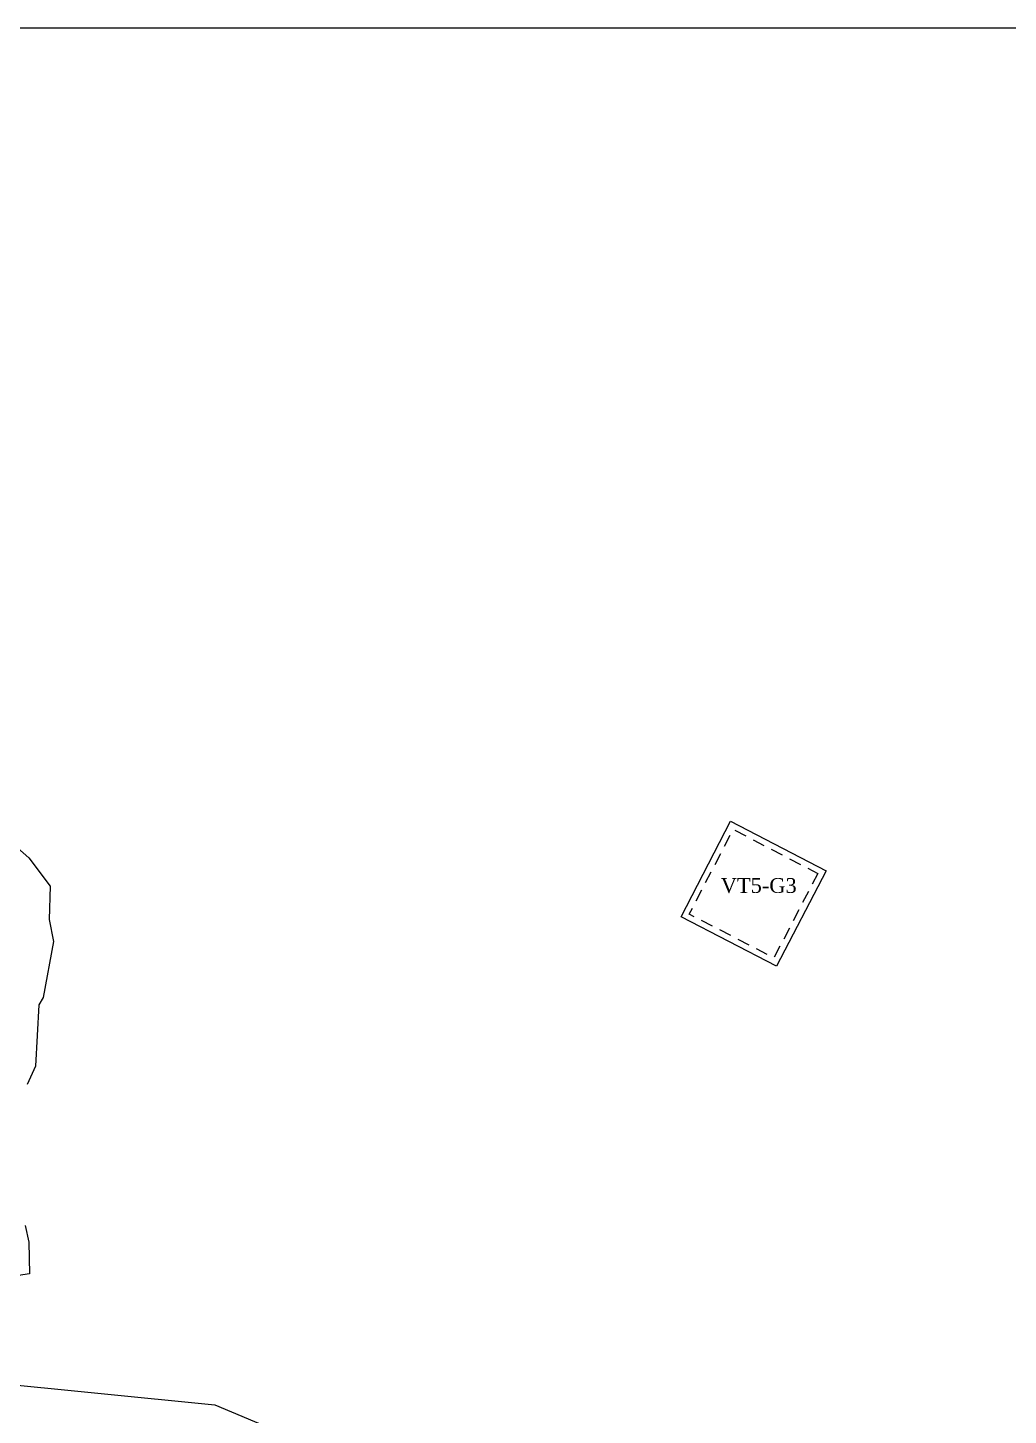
# Model space of a CAD drawing. Header units: metres. Extents: x 542180 to 550635, y 1840441 to 1846931.
# Drawn here: x 546615 to 546775, y 1842430.7 to 1842657.2 of the extents above; entities that cross this region are included whole.
import ezdxf

# ---------------------------------------------------------------- set-up
doc = ezdxf.new("R2010")
doc.units = ezdxf.units.M
doc.header["$MEASUREMENT"] = 0
doc.linetypes.add('DGN Style 2', pattern=[3.355162, 2.013097, -1.342065])
for name, color, linetype, lineweight in [('Level 10', 7, 'Continuous', 0), ('Level 28', 7, 'Continuous', 0), ('Level 30', 7, 'Continuous', 0), ('Level 6', 7, 'Continuous', 0), ('Level 62', 7, 'Continuous', 0)]:
    doc.layers.add(name, color=color, linetype=linetype, lineweight=lineweight)
doc.styles.add('Style-Times New Roman', font='times.ttf')

msp = doc.modelspace()

# ---------------------------------------------------------------- linework, layer by layer
at = {"layer": 'Level 10', "color": 7, "lineweight": 0, "flags": 128}
for points in [[(546608.14, 1842527.85), (546615.12, 1842521.69), (546618.61, 1842517.06), (546618.47, 1842511.59), (546619.14, 1842508.02), (546617.49, 1842498.86), (546616.78, 1842497.69), (546616.21, 1842487.67), (546614.88, 1842484.66)], [(546614.53, 1842461.65), (546615.11, 1842458.92), (546615.26, 1842453.73), (546603.7, 1842452.02)], [(546607.77, 1842436.1), (546645.47, 1842432.35), (546654.71, 1842428.49), (546659.19, 1842422.07), (546664.28, 1842404.87), (546669.77, 1842389.35), (546675.67, 1842375.9), (546678.86, 1842373.43), (546689.71, 1842378.47), (546693.57, 1842384), (546693.79, 1842394.3), (546704.46, 1842407.48), (546715.11, 1842400.78), (546726.16, 1842398.32), (546749.09, 1842391.09), (546752.97, 1842388.1), (546753.42, 1842380.07), (546761.87, 1842369.5), (546771.37, 1842367.1), (546784.28, 1842366.03), (546803.1598, 1842366.446), (546803.34, 1842366.45), (546803.5368, 1842366.5469), (546835.66, 1842382.36)]]:
    msp.add_lwpolyline(points, dxfattribs=at)
at = {"layer": 'Level 30', "color": 5, "linetype": 'Continuous', "lineweight": 0, "flags": 128}
msp.add_lwpolyline([(546745.2543, 1842519.5758), (546737.171, 1842503.9869), (546721.5821, 1842512.0702), (546729.6654, 1842527.6591), (546745.2543, 1842519.5758)], dxfattribs=at)
at = {"layer": 'Level 6', "color": 2, "linetype": 'DGN Style 2', "lineweight": 0, "flags": 128}
msp.add_lwpolyline([(546743.906225, 1842519.148374), (546736.743574, 1842505.334975), (546722.930175, 1842512.497626), (546730.092826, 1842526.311025), (546743.906225, 1842519.148374)], close=True, dxfattribs=at)
at = {"layer": 'Level 62', "color": 7, "linetype": 'Continuous', "lineweight": 0, "flags": 128}
msp.add_lwpolyline([(546496.4794, 1842657.229), (547267.2922, 1842657.229), (547267.2922, 1842276.5675)], dxfattribs=at)

# ---------------------------------------------------------------- texts
at = {"layer": 'Level 28', "color": 1, "lineweight": 0, "style": 'Style-Times New Roman'}
msp.add_text('VT5-G3', height=2.421591, dxfattribs=at).set_placement((546728.071557, 1842515.955713))

doc.saveas('drawing.dxf')
